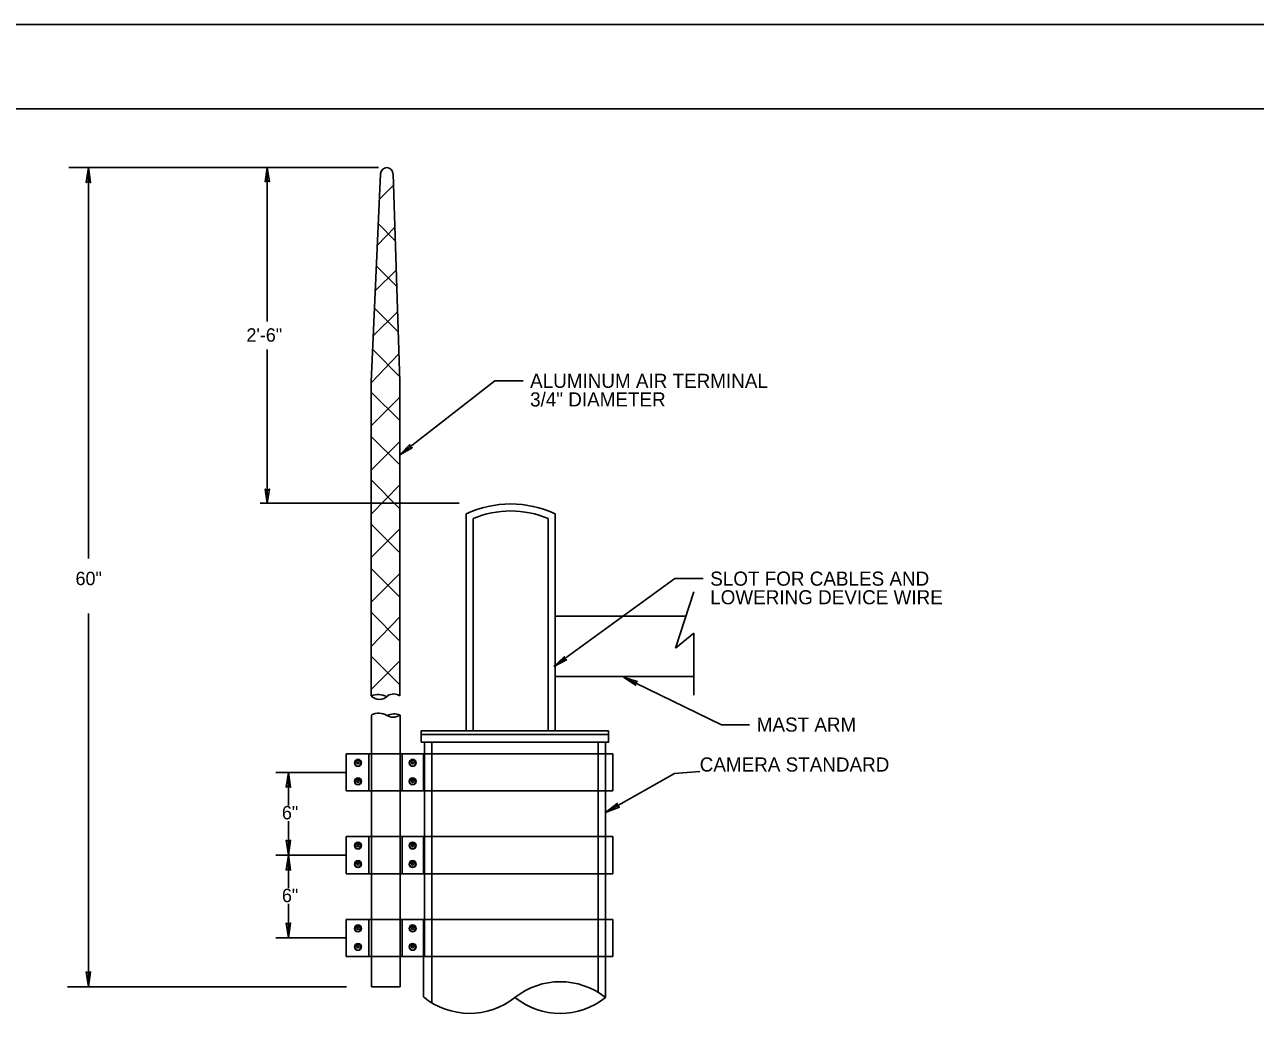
# Model space of a CAD drawing. Extents: x 506709 to 507908, y 495516 to 496176.
# Drawn here: x 507290.7 to 507509.6, y 495997 to 496176.4 of the extents above; entities that cross this region are included whole.
import ezdxf

# ---------------------------------------------------------------- set-up
doc = ezdxf.new("R2010")
doc.units = 0
doc.layers.add('1', color=7, linetype='Continuous')
doc.layers.add('41', color=7, linetype='Continuous')

msp = doc.modelspace()

# ---------------------------------------------------------------- linework, layer by layer
at = {"layer": '1'}
for p, q in [((507757.26, 496176.37), (506709.09, 496176.37)), ((507754.26, 496161.37), (506764.26, 496161.37)), ((507353.66, 496150.93), (507298.6, 496150.93)), ((507302.08, 496150.93), (507302.08, 496081.41)), ((507333.9, 496123.59), (507333.9, 496150.93)), ((507352.38, 496112.82), (507354.05, 496149.84)), ((507357.47, 496112.9), (507356.29, 496149.84)), ((507353.78, 496145.25), (507356.3, 496147.77)), ((507353.42, 496137.07), (507356.54, 496140.3)), ((507356.62, 496137.92), (507353.59, 496140.98)), ((507353.07, 496129), (507356.79, 496132.72)), ((507356.87, 496129.87), (507353.26, 496133.48)), ((507352.68, 496120.93), (507357.03, 496125.28)), ((507357.14, 496121.8), (507352.93, 496126.01)), ((507333.9, 496118.58), (507333.9, 496091.24)), ((507357.5, 496113.67), (507352.66, 496118.59)), ((507352.41, 496112.74), (507357.31, 496117.8)), ((507352.39, 496112.81), (507352.39, 496056.96)), ((507357.48, 496099.84), (507374.37, 496112.99)), ((507357.48, 496112.81), (507357.48, 496056.96)), ((507379.39, 496112.99), (507374.37, 496112.99)), ((507357.47, 496105.93), (507352.38, 496111.01)), ((507352.38, 496105.02), (507357.47, 496110.11)), ((507357.47, 496098.05), (507352.38, 496103.13)), ((507352.38, 496097.14), (507357.47, 496102.23)), ((507357.47, 496090.22), (507352.38, 496095.39)), ((507352.38, 496089.29), (507357.47, 496094.54)), ((507368.03, 496091.24), (507332.64, 496091.24)), ((507369.27, 496089.34), (507369.27, 496050.76)), ((507370.51, 496088.53), (507370.51, 496050.76)), ((507383.84, 496088.53), (507383.84, 496050.76)), ((507385.08, 496089.34), (507385.08, 496050.76)), ((507357.47, 496082.45), (507352.38, 496087.54)), ((507352.38, 496081.6), (507357.47, 496086.69)), ((507357.47, 496074.54), (507352.38, 496079.63)), ((507352.38, 496073.64), (507357.47, 496078.73)), ((507384.88, 496062.18), (507406.41, 496077.86)), ((507411.43, 496077.86), (507406.41, 496077.86)), ((507409.78, 496075.51), (507406.49, 496065.48)), ((507302.08, 496071.64), (507302.08, 496005.24)), ((507357.47, 496066.72), (507352.38, 496071.89)), ((507352.38, 496065.79), (507357.47, 496071.04)), ((507408.35, 496071.15), (507385.08, 496071.15)), ((507406.49, 496065.48), (507409.78, 496068.11)), ((507409.78, 496068.11), (507409.78, 496057.09)), ((507357.47, 496058.95), (507352.38, 496064.04)), ((507352.38, 496058.1), (507357.47, 496063.19)), ((507409.78, 496060.44), (507385.08, 496060.44)), ((507397.28, 496060.29), (507414.68, 496051.85)), ((507352.41, 496046.66), (507352.41, 496053.56)), ((507357.5, 496046.66), (507357.5, 496053.56)), ((507361.26, 496050.76), (507394.61, 496050.76)), ((507361.26, 496050.09), (507361.26, 496050.76)), ((507394.61, 496050.76), (507394.61, 496050.09)), ((507419.69, 496051.85), (507414.68, 496051.85)), ((507361.26, 496050.09), (507394.61, 496050.09)), ((507361.84, 496046.66), (507361.84, 496048.72)), ((507363.14, 496002.41), (507363.14, 496048.72)), ((507392.75, 496004.23), (507392.75, 496048.72)), ((507394.03, 496046.66), (507394.03, 496048.72)), ((507347.95, 496046.66), (507347.95, 496040.07)), ((507347.95, 496046.66), (507395.36, 496046.66)), ((507351.97, 496046.66), (507351.97, 496040.07)), ((507352.41, 496046.66), (507352.41, 496040.07)), ((507357.5, 496046.66), (507357.5, 496040.07)), ((507357.91, 496046.66), (507357.91, 496040.07)), ((507361.68, 496046.66), (507361.68, 496040.07)), ((507361.84, 496046.66), (507361.84, 496040.07)), ((507394.03, 496046.66), (507394.03, 496040.07)), ((507395.36, 496046.66), (507395.36, 496040.07)), ((507349.45, 496045.02), (507349.73, 496045.52)), ((507349.73, 496044.5), (507349.45, 496045.02)), ((507349.73, 496045.52), (507350.3, 496045.52)), ((507350.3, 496044.5), (507349.73, 496044.5)), ((507350.3, 496045.52), (507350.6, 496045.02)), ((507350.6, 496045.02), (507350.3, 496044.5)), ((507359.14, 496045.02), (507359.47, 496045.52)), ((507359.47, 496044.5), (507359.14, 496045.02)), ((507359.47, 496045.52), (507360.02, 496045.52)), ((507360.02, 496044.5), (507359.47, 496044.5)), ((507360.02, 496045.52), (507360.32, 496045.02)), ((507360.32, 496045.02), (507360.02, 496044.5)), ((507347.95, 496043.37), (507335.41, 496043.37)), ((507337.66, 496043.37), (507337.66, 496037.5)), ((507349.45, 496041.71), (507349.73, 496042.21)), ((507349.73, 496041.22), (507349.45, 496041.71)), ((507349.73, 496042.21), (507350.3, 496042.21)), ((507350.3, 496042.21), (507350.6, 496041.71)), ((507350.6, 496041.71), (507350.3, 496041.22)), ((507359.14, 496041.71), (507359.47, 496042.21)), ((507359.47, 496041.22), (507359.14, 496041.71)), ((507359.47, 496042.21), (507360.02, 496042.21)), ((507360.02, 496042.21), (507360.32, 496041.71)), ((507360.32, 496041.71), (507360.02, 496041.22)), ((507394.03, 496036.21), (507406.3, 496043.17)), ((507406.3, 496043.17), (507410.81, 496043.52)), ((507347.95, 496040.07), (507395.36, 496040.07)), ((507350.3, 496041.22), (507349.73, 496041.22)), ((507352.41, 496040.07), (507352.41, 496031.95)), ((507357.5, 496040.07), (507357.5, 496031.95)), ((507360.02, 496041.22), (507359.47, 496041.22)), ((507361.84, 496040.07), (507361.84, 496031.95)), ((507394.03, 496040.07), (507394.03, 496031.95)), ((507337.66, 496034.7), (507337.66, 496028.65)), ((507347.95, 496031.95), (507347.95, 496025.35)), ((507347.95, 496031.95), (507395.36, 496031.95)), ((507349.45, 496030.3), (507349.73, 496030.8)), ((507349.73, 496030.8), (507350.3, 496030.8)), ((507350.3, 496030.8), (507350.6, 496030.3)), ((507351.97, 496031.95), (507351.97, 496025.35)), ((507352.41, 496031.95), (507352.41, 496025.35)), ((507357.5, 496031.95), (507357.5, 496025.35)), ((507357.91, 496031.95), (507357.91, 496025.35)), ((507359.14, 496030.3), (507359.47, 496030.8)), ((507359.47, 496030.8), (507360.02, 496030.8)), ((507360.02, 496030.8), (507360.32, 496030.3)), ((507361.68, 496031.95), (507361.68, 496025.35)), ((507361.84, 496031.95), (507361.84, 496025.35)), ((507394.03, 496031.95), (507394.03, 496025.35)), ((507395.36, 496031.95), (507395.36, 496025.35)), ((507347.95, 496028.65), (507335.41, 496028.65)), ((507337.66, 496028.65), (507337.66, 496022.78)), ((507349.73, 496029.78), (507349.45, 496030.3)), ((507350.3, 496029.78), (507349.73, 496029.78)), ((507350.6, 496030.3), (507350.3, 496029.78)), ((507359.47, 496029.78), (507359.14, 496030.3)), ((507360.02, 496029.78), (507359.47, 496029.78)), ((507360.32, 496030.3), (507360.02, 496029.78)), ((507349.45, 496026.99), (507349.73, 496027.49)), ((507349.73, 496026.5), (507349.45, 496026.99)), ((507349.73, 496027.49), (507350.3, 496027.49)), ((507350.3, 496026.5), (507349.73, 496026.5)), ((507350.3, 496027.49), (507350.6, 496026.99)), ((507350.6, 496026.99), (507350.3, 496026.5)), ((507359.14, 496026.99), (507359.47, 496027.49)), ((507359.47, 496026.5), (507359.14, 496026.99)), ((507359.47, 496027.49), (507360.02, 496027.49)), ((507360.02, 496026.5), (507359.47, 496026.5)), ((507360.02, 496027.49), (507360.32, 496026.99)), ((507360.32, 496026.99), (507360.02, 496026.5)), ((507347.95, 496025.35), (507395.36, 496025.35)), ((507352.41, 496025.35), (507352.41, 496017.23)), ((507357.5, 496025.35), (507357.5, 496017.23)), ((507361.84, 496025.35), (507361.84, 496017.23)), ((507394.03, 496025.35), (507394.03, 496017.23)), ((507337.66, 496019.98), (507337.66, 496013.93)), ((507347.95, 496017.23), (507347.95, 496010.63)), ((507347.95, 496017.23), (507395.36, 496017.23)), ((507349.45, 496015.58), (507349.73, 496016.08)), ((507349.73, 496015.06), (507349.45, 496015.58)), ((507349.73, 496016.08), (507350.3, 496016.08)), ((507350.3, 496016.08), (507350.6, 496015.58)), ((507350.6, 496015.58), (507350.3, 496015.06)), ((507351.97, 496017.23), (507351.97, 496010.63)), ((507352.41, 496017.23), (507352.41, 496010.63)), ((507357.5, 496017.23), (507357.5, 496010.63)), ((507357.91, 496017.23), (507357.91, 496010.63)), ((507359.14, 496015.58), (507359.47, 496016.08)), ((507359.47, 496015.06), (507359.14, 496015.58)), ((507359.47, 496016.08), (507360.02, 496016.08)), ((507360.02, 496016.08), (507360.32, 496015.58)), ((507360.32, 496015.58), (507360.02, 496015.06)), ((507361.68, 496017.23), (507361.68, 496010.63)), ((507361.84, 496017.23), (507361.84, 496010.63)), ((507394.03, 496017.23), (507394.03, 496010.63)), ((507395.36, 496017.23), (507395.36, 496010.63)), ((507347.95, 496013.93), (507335.41, 496013.93)), ((507350.3, 496015.06), (507349.73, 496015.06)), ((507360.02, 496015.06), (507359.47, 496015.06)), ((507349.45, 496012.27), (507349.73, 496012.77)), ((507349.73, 496011.78), (507349.45, 496012.27)), ((507349.73, 496012.77), (507350.3, 496012.77)), ((507350.3, 496011.78), (507349.73, 496011.78)), ((507350.3, 496012.77), (507350.6, 496012.27)), ((507350.6, 496012.27), (507350.3, 496011.78)), ((507359.14, 496012.27), (507359.47, 496012.77)), ((507359.47, 496011.78), (507359.14, 496012.27)), ((507359.47, 496012.77), (507360.02, 496012.77)), ((507360.02, 496011.78), (507359.47, 496011.78)), ((507360.02, 496012.77), (507360.32, 496012.27)), ((507360.32, 496012.27), (507360.02, 496011.78)), ((507347.95, 496010.63), (507395.36, 496010.63)), ((507352.41, 496010.63), (507352.41, 496005.24)), ((507357.5, 496010.63), (507357.5, 496005.24)), ((507361.68, 496010.63), (507361.68, 496003.45)), ((507394.03, 496010.63), (507394.03, 496003.32)), ((507347.96, 496005.24), (507298.37, 496005.24)), ((507352.41, 496005.24), (507357.5, 496005.24))]:
    msp.add_line(p, q, dxfattribs=at)
for points in [[(507302.08, 496150.93), (507301.7, 496148.28), (507302.08, 496148.57), (507302.46, 496148.28)], [(507302.08, 496150.93), (507301.7, 496148.28), (507302.08, 496148.57), (507302.46, 496148.28)], [(507333.9, 496150.93), (507333.54, 496148.42), (507333.9, 496148.69), (507334.26, 496148.42)], [(507333.9, 496150.93), (507333.54, 496148.42), (507333.9, 496148.69), (507334.26, 496148.42)], [(507357.48, 496099.84), (507359.68, 496101.1), (507359.25, 496101.22), (507359.24, 496101.67)], [(507333.9, 496091.24), (507334.26, 496093.75), (507333.9, 496093.48), (507333.54, 496093.75)], [(507333.9, 496091.24), (507334.26, 496093.75), (507333.9, 496093.48), (507333.54, 496093.75)], [(507384.88, 496062.18), (507387.12, 496063.37), (507386.7, 496063.5), (507386.7, 496063.95)], [(507384.88, 496062.18), (507387.12, 496063.37), (507386.7, 496063.5), (507386.7, 496063.95)], [(507397.28, 496060.29), (507399.39, 496058.87), (507399.3, 496059.31), (507399.7, 496059.51)], [(507361.26, 496048.72), (507394.61, 496048.72), (507394.61, 496050.09), (507361.26, 496050.09)], [(507337.66, 496043.37), (507337.28, 496040.72), (507337.66, 496041.01), (507338.03, 496040.72)], [(507337.66, 496043.37), (507337.28, 496040.72), (507337.66, 496041.01), (507338.03, 496040.72)], [(507394.03, 496036.21), (507396.52, 496037.19), (507396.09, 496037.38), (507396.15, 496037.85)], [(507394.03, 496036.21), (507396.52, 496037.19), (507396.09, 496037.38), (507396.15, 496037.85)], [(507337.66, 496028.65), (507338.03, 496031.29), (507337.66, 496031.01), (507337.28, 496031.29)], [(507337.66, 496028.65), (507338.03, 496031.29), (507337.66, 496031.01), (507337.28, 496031.29)], [(507337.66, 496028.65), (507337.28, 496026), (507337.66, 496026.29), (507338.03, 496026)], [(507337.66, 496028.65), (507337.28, 496026), (507337.66, 496026.29), (507338.03, 496026)], [(507337.66, 496013.93), (507338.03, 496016.57), (507337.66, 496016.29), (507337.28, 496016.57)], [(507337.66, 496013.93), (507338.03, 496016.57), (507337.66, 496016.29), (507337.28, 496016.57)], [(507302.08, 496005.24), (507302.46, 496007.89), (507302.08, 496007.6), (507301.7, 496007.89)], [(507302.08, 496005.24), (507302.46, 496007.89), (507302.08, 496007.6), (507301.7, 496007.89)]]:
    msp.add_lwpolyline(points, close=True, dxfattribs=at)
for centre, radius in [((507350.03, 496045.07), 0.617), ((507350.03, 496045.07), 0.189), ((507359.74, 496045.07), 0.617), ((507359.74, 496045.07), 0.189), ((507350.03, 496041.78), 0.617), ((507350.03, 496041.78), 0.189), ((507359.74, 496041.78), 0.617), ((507359.74, 496041.78), 0.189), ((507350.03, 496030.35), 0.617), ((507359.74, 496030.35), 0.617), ((507350.03, 496030.35), 0.189), ((507359.74, 496030.35), 0.189), ((507350.03, 496027.06), 0.617), ((507350.03, 496027.06), 0.189), ((507359.74, 496027.06), 0.617), ((507359.74, 496027.06), 0.189), ((507350.03, 496015.63), 0.617), ((507350.03, 496015.63), 0.189), ((507359.74, 496015.63), 0.617), ((507359.74, 496015.63), 0.189), ((507350.03, 496012.34), 0.617), ((507350.03, 496012.34), 0.189), ((507359.74, 496012.34), 0.617), ((507359.74, 496012.34), 0.189)]:
    msp.add_circle(centre, radius, dxfattribs=at)
for centre, radius, start, end in [((507355.15, 496149.84), 1.1, 0.194, 180), ((507377.18, 496072.6), 18.51, 64.7295, 115.2705), ((507377.18, 496072.6), 17.27, 67.3068, 112.6932), ((507353.65, 496054.05), 3.17, 62.6559, 113.4409), ((507353.83, 496058.41), 2.05, 225.2037, 317.2307), ((507356.36, 496055.4), 1.92, 54.4035, 122.2546), ((507353.71, 496051), 2.9, 60.1408, 116.3335), ((507356.27, 496055.17), 2, 235.7952, 308.2824), ((507356.51, 496051.1), 2.69, 68.1828, 118.6003), ((507385.99, 495993.23), 12.91, 51.4389, 128.5611), ((507369.89, 496013.42), 12.91, 230.5531, 308.5611), ((507385.99, 496013.42), 12.91, 231.4389, 308.5611)]:
    msp.add_arc(centre, radius, start, end, dxfattribs=at)
at = {"layer": '41'}
for points in [[(506709.09, 496176.37), (507757.26, 496176.37), (507757.26, 495516.37), (506709.09, 495516.37)], [(506764.26, 496161.37), (507754.26, 496161.37), (507754.26, 495531.37), (506764.26, 495531.37)]]:
    msp.add_lwpolyline(points, close=True, dxfattribs=at)

# ---------------------------------------------------------------- texts
at = {"layer": '1'}
for s, height, p in [('2\'-6"', 2.383, (507330.19, 496119.98)), ('ALUMINUM AIR TERMINAL', 2.5079, (507380.64, 496111.76)), ('3/4" DIAMETER', 2.5079, (507380.64, 496108.45)), ('60"', 2.383, (507299.79, 496076.67)), ('SLOT FOR CABLES AND', 2.5079, (507412.68, 496076.58)), ('LOWERING DEVICE WIRE', 2.5079, (507412.68, 496073.27)), ('MAST ARM', 2.508, (507420.95, 496050.62)), ('CAMERA STANDARD ', 2.5079, (507410.81, 496043.52)), ('6"', 2.383, (507336.5, 496035.02)), ('6"', 2.383, (507336.5, 496020.3))]:
    msp.add_text(s, height=height, dxfattribs=at).set_placement(p)

doc.saveas('drawing.dxf')
